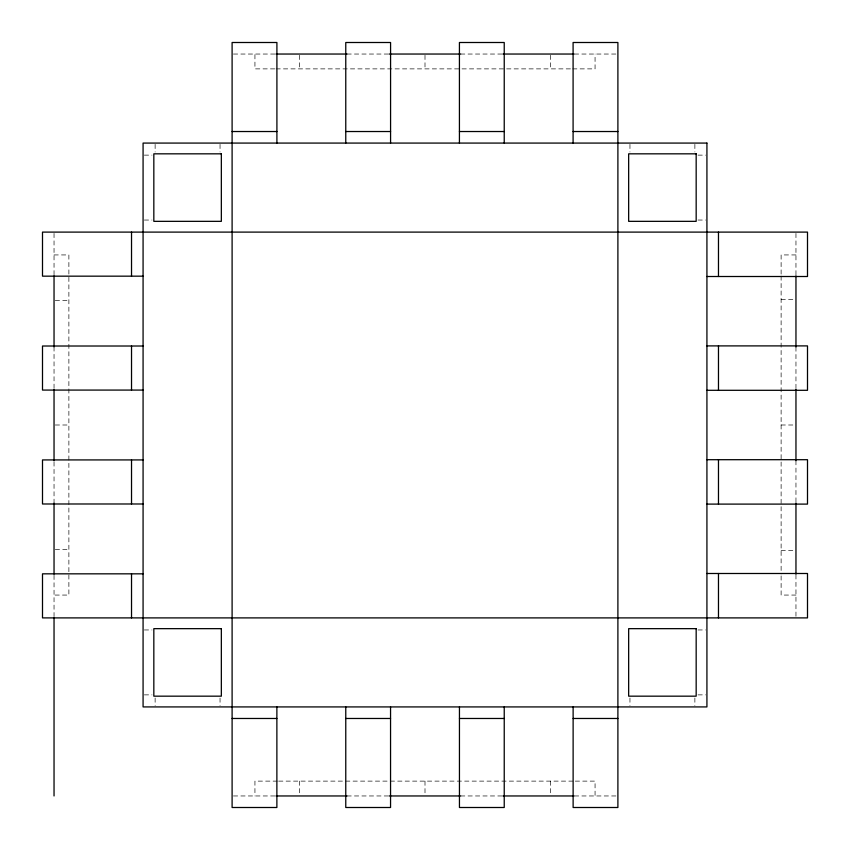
<?xml version="1.0" encoding="UTF-8"?>
<svg xmlns="http://www.w3.org/2000/svg" width="850" height="850" viewBox="0 0 850 850"><rect width="100%" height="100%" fill="white"/><g stroke="black" fill="none" stroke-linecap="round" stroke-linejoin="round"><path stroke-width="0.64" stroke-dasharray="4.25 3.19" d="M233.421 54.039L275.591 54.039M347.013 54.039L389.406 54.039M460.594 54.039L502.987 54.039M574.409 54.039L616.579 54.039M274.709 68.882L254.936 68.882L254.936 54.039M276.027 68.882L571.338 68.882M572.656 68.882L595.064 68.882L595.064 54.039M144.341 155.125L151.969 155.125M698.031 155.125L705.659 155.125M144.341 220.044L151.969 220.044M698.031 220.044L705.659 220.044M54.039 254.936L68.882 254.936L68.882 595.064L54.039 595.064M795.961 254.936L781.118 254.936L781.118 274.709M781.118 299.434L794.718 299.434M55.282 300.539L68.882 300.539M55.282 425L68.882 425M781.118 425L794.718 425M55.282 549.461L68.882 549.461M781.118 550.566L794.718 550.566M795.961 595.064L781.118 595.064L781.118 575.291M144.341 629.956L151.969 629.956M698.031 629.956L705.659 629.956M144.341 694.875L151.969 694.875M698.031 694.875L705.659 694.875M277.344 781.118L254.936 781.118L254.936 795.961M278.662 781.118L573.973 781.118M575.291 781.118L595.064 781.118L595.064 795.961M233.421 795.961L275.559 795.961M347.013 795.961L389.406 795.961M460.594 795.961L502.987 795.961M574.441 795.961L616.579 795.961M795.961 233.41L795.961 275.198M795.961 347.013L795.961 389.406M795.961 460.594L795.961 502.987M795.961 574.802L795.961 616.59M781.118 276.027L781.118 573.973M694.875 144.341L694.875 151.969M694.875 698.031L694.875 705.659M629.956 144.341L629.956 151.969M629.956 698.031L629.956 705.659M550.566 55.282L550.566 68.882M550.566 781.118L550.566 794.718M425 55.282L425 68.882M425 781.118L425 794.718M299.434 55.282L299.434 68.882M299.434 781.118L299.434 794.718M220.044 144.341L220.044 151.969M220.044 698.031L220.044 705.659M155.125 144.341L155.125 151.969M155.125 698.031L155.125 705.659M54.039 233.399L54.039 274.709M54.039 346.885L54.039 388.089M54.039 461.911L54.039 503.115M54.039 575.291L54.039 616.601"/><path stroke-width="1.27" d="M276.027 54.039L347.013 54.039M389.311 54.039L460.689 54.039M502.987 54.039L573.973 54.039M232.103 131.527L276.909 131.527M345.769 131.527L390.575 131.527M459.425 131.527L504.231 131.527M573.091 131.527L617.897 131.527M143.076 276.165L42.5 276.165L42.5 232.103L807.5 232.103L807.5 276.505L706.924 276.505M706.924 345.897L807.5 345.897L807.5 390.299L706.924 390.299M143.076 346.014L42.5 346.014L42.5 390.076L143.076 390.076M706.924 459.701L807.5 459.701L807.5 504.103L706.924 504.103M143.076 459.924L42.5 459.924L42.5 503.986L143.076 503.986M706.924 573.495L807.5 573.495L807.5 617.897L42.5 617.897L42.5 573.835L143.076 573.835M232.103 718.473L276.877 718.473M345.769 718.473L390.554 718.473M459.446 718.473L504.231 718.473M573.123 718.473L617.897 718.473M276.027 795.961L347.013 795.961M389.311 795.961L460.689 795.961M502.987 795.961L573.973 795.961M795.961 275.857L795.961 347.013M795.961 389.311L795.961 460.689M795.961 502.987L795.961 574.143M718.473 232.103L718.473 276.505M718.473 345.897L718.473 390.299M718.473 459.701L718.473 504.103M718.473 573.495L718.473 617.897M573.091 143.076L573.091 42.5L617.897 42.5L617.897 807.5L573.123 807.5L573.123 706.924M504.231 143.076L504.231 42.5L459.425 42.5L459.425 143.076M504.231 706.924L504.231 807.5L459.446 807.5L459.446 706.924M390.575 143.076L390.575 42.5L345.769 42.5L345.769 143.076M390.554 706.924L390.554 807.5L345.769 807.5L345.769 706.924M276.909 143.076L276.909 42.5L232.103 42.5L232.103 807.5L276.877 807.5L276.877 706.924M131.527 232.103L131.527 276.165M131.527 346.014L131.527 390.076M131.527 459.924L131.527 503.986M131.527 573.835L131.527 617.897M54.039 275.857L54.039 346.885M54.039 389.247L54.039 460.753M54.039 503.115L54.039 574.143M54.039 617.897L54.039 795.961M706.924 143.076L143.076 143.076L143.076 706.924L706.924 706.924L706.924 143.076M221.34 153.829L153.829 153.829L153.829 221.34L221.34 221.34L221.34 153.829M696.171 153.829L628.66 153.829L628.66 221.34L696.171 221.34L696.171 153.829M221.34 628.66L153.829 628.66L153.829 696.171L221.34 696.171L221.34 628.66M696.171 628.66L628.66 628.66L628.66 696.171L696.171 696.171L696.171 628.66"/></g></svg>
